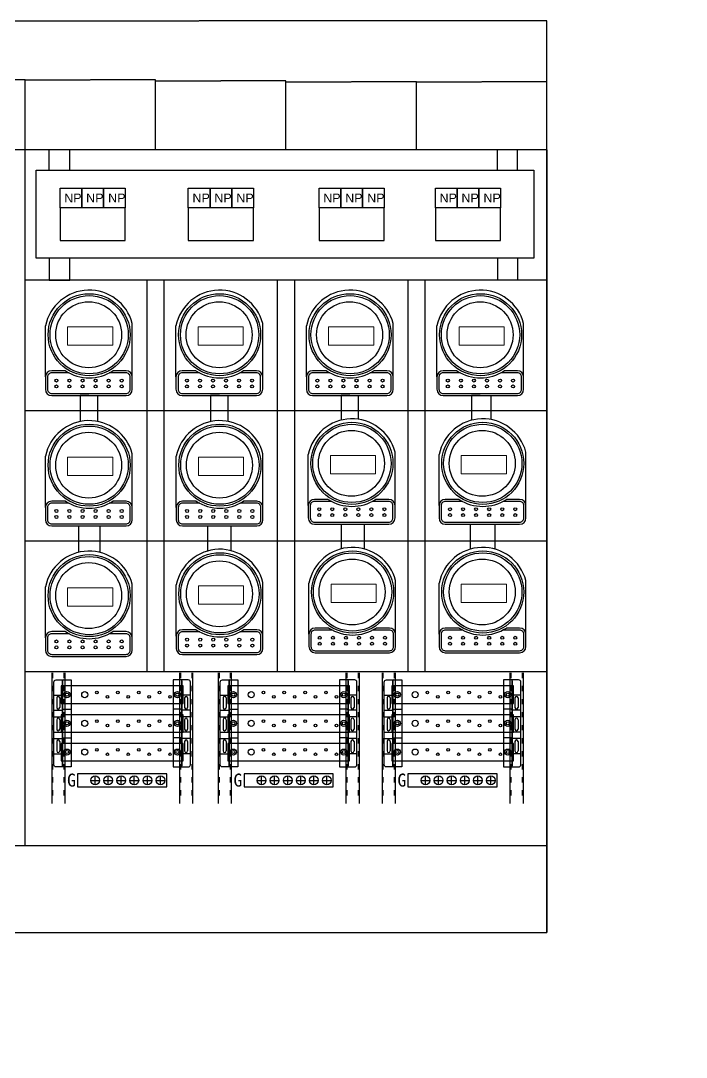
# Model space of a CAD drawing. Header units: millimetres. Extents: x 76 to 12892, y 3949 to 6333.
# Drawn here: x 11361 to 12892, y 3949 to 6333 of the extents above; entities that cross this region are included whole.
import ezdxf

# ---------------------------------------------------------------- set-up
doc = ezdxf.new("R2010")
doc.units = ezdxf.units.MM
doc.linetypes.add('ACAD_ISO03W100', pattern=[30, 12, -18])
doc.linetypes.add('C', pattern=[6, 2, 2, 2])
doc.layers.add('DIMEN', color=102, linetype='Continuous', plot=False)
doc.layers.add('支鈑金', color=160, linetype='C', plot=False)
doc.layers.add('E1', color=7, linetype='Continuous', lineweight=13)
doc.layers.add('虛線', color=5, linetype='ACAD_ISO03W100')
doc.styles.get("Standard").update_dxf_attribs({"font": 'arial.ttf'})
doc.styles.add('型式1', font='kaiu.ttf')
doc.dimstyles.get("Standard").update_dxf_attribs({"dimtxt": 0.18, "dimasz": 0.18, "dimexe": 0.18, "dimexo": 0.0625, "dimgap": 0.09, "dimtad": 0, "dimtih": 1, "dimtoh": 1, "dimdec": 4, "dimzin": 0, "dimdsep": 46, "dimtxsty": 'Standard', "dimcen": 0.09, "dimadec": 0, "dimazin": 0, "dimtfac": 1, "dimtdec": 4, "dimtofl": 0, "dimtmove": 0, "dimatfit": 3, "dimfxl": 1, "dimtolj": 1, "dimtzin": 0, "dimarcsym": 0})

# ---------------------------------------------------------------- blocks, each defined once
blk = doc.blocks.new('*D33')
at = {"layer": 'Defpoints', "color": 0, "transparency": 16777216}
for p in [(11371.3, 6197.1), (10971.3, 6036.4), (11371.3, 6036.4)]:
    blk.add_point(p, dxfattribs=at)
at = {"layer": 'DIMEN', "color": 0, "lineweight": -2, "transparency": 16777216}
for p, q in [((10971.3, 6036.4), (10971.3, 6197.3)), ((10971.5, 6197.1), (11171, 6197.1)), ((11371.2, 6197.1), (11171.6, 6197.1)), ((11371.3, 6036.4), (11371.3, 6197.3))]:
    blk.add_line(p, q, dxfattribs=at)
at = {"layer": 'DIMEN', "color": 0, "transparency": 16777216}
for points in [[(10971.5, 6197.1), (10971.5, 6197.1), (10971.3, 6197.1)], [(11371.2, 6197.1), (11371.2, 6197.1), (11371.3, 6197.1)]]:
    blk.add_solid(points, dxfattribs=at)
at = {"layer": 'DIMEN', "color": 0, "transparency": 16777216, "insert": (11171.3, 6197.1), "char_height": 0.18, "attachment_point": 5}
blk.add_mtext('\\A1;400', dxfattribs=at)
blk = doc.blocks.new('*D34')
at = {"layer": 'Defpoints', "color": 0, "transparency": 16777216}
for p in [(11671.3, 6197.1), (11371.3, 6036.4), (11671.3, 6036.4)]:
    blk.add_point(p, dxfattribs=at)
at = {"layer": 'DIMEN', "color": 0, "lineweight": -2, "transparency": 16777216}
for p, q in [((11371.3, 6036.4), (11371.3, 6197.3)), ((11371.5, 6197.1), (11521.1, 6197.1)), ((11671.2, 6197.1), (11521.6, 6197.1)), ((11671.3, 6036.4), (11671.3, 6197.3))]:
    blk.add_line(p, q, dxfattribs=at)
at = {"layer": 'DIMEN', "color": 0, "transparency": 16777216}
for points in [[(11371.5, 6197.1), (11371.5, 6197.1), (11371.3, 6197.1)], [(11671.2, 6197.1), (11671.2, 6197.1), (11671.3, 6197.1)]]:
    blk.add_solid(points, dxfattribs=at)
at = {"layer": 'DIMEN', "color": 0, "transparency": 16777216, "insert": (11521.3, 6197.1), "char_height": 0.18, "attachment_point": 5}
blk.add_mtext('\\A1;300', dxfattribs=at)
blk = doc.blocks.new('*D35')
at = {"layer": 'Defpoints', "color": 0, "transparency": 16777216}
for p in [(11971.3, 6194.9), (11671.3, 6036.4), (11971.3, 6036.4)]:
    blk.add_point(p, dxfattribs=at)
at = {"layer": 'DIMEN', "color": 0, "lineweight": -2, "transparency": 16777216}
for p, q in [((11671.3, 6036.4), (11671.3, 6195.1)), ((11671.5, 6194.9), (11821.1, 6194.9)), ((11971.2, 6194.9), (11821.6, 6194.9)), ((11971.3, 6036.4), (11971.3, 6195.1))]:
    blk.add_line(p, q, dxfattribs=at)
at = {"layer": 'DIMEN', "color": 0, "transparency": 16777216}
for points in [[(11671.5, 6194.9), (11671.5, 6194.9), (11671.3, 6194.9)], [(11971.2, 6194.9), (11971.2, 6194.9), (11971.3, 6194.9)]]:
    blk.add_solid(points, dxfattribs=at)
at = {"layer": 'DIMEN', "color": 0, "transparency": 16777216, "insert": (11821.3, 6194.9), "char_height": 0.18, "attachment_point": 5}
blk.add_mtext('\\A1;300', dxfattribs=at)
blk = doc.blocks.new('*D36')
at = {"layer": 'Defpoints', "color": 0, "transparency": 16777216}
for p in [(12271.3, 6192.7), (11971.3, 6036.4), (12271.3, 6036.4)]:
    blk.add_point(p, dxfattribs=at)
at = {"layer": 'DIMEN', "color": 0, "lineweight": -2, "transparency": 16777216}
for p, q in [((11971.3, 6036.4), (11971.3, 6192.8)), ((11971.5, 6192.7), (12121.1, 6192.7)), ((12271.2, 6192.7), (12121.6, 6192.7)), ((12271.3, 6036.4), (12271.3, 6192.8))]:
    blk.add_line(p, q, dxfattribs=at)
at = {"layer": 'DIMEN', "color": 0, "transparency": 16777216}
for points in [[(11971.5, 6192.7), (11971.5, 6192.6), (11971.3, 6192.7)], [(12271.2, 6192.7), (12271.2, 6192.6), (12271.3, 6192.7)]]:
    blk.add_solid(points, dxfattribs=at)
at = {"layer": 'DIMEN', "color": 0, "transparency": 16777216, "insert": (12121.3, 6192.7), "char_height": 0.18, "attachment_point": 5}
blk.add_mtext('\\A1;300', dxfattribs=at)
blk = doc.blocks.new('*D41')
at = {"layer": 'Defpoints', "color": 0, "transparency": 16777216}
for p in [(12571.3, 6192.7), (12271.3, 6036.4), (12571.3, 6036.4)]:
    blk.add_point(p, dxfattribs=at)
at = {"layer": 'DIMEN', "color": 0, "lineweight": -2, "transparency": 16777216}
for p, q in [((12271.3, 6036.4), (12271.3, 6192.8)), ((12271.5, 6192.7), (12421.1, 6192.7)), ((12571.2, 6192.7), (12421.6, 6192.7)), ((12571.3, 6036.4), (12571.3, 6192.8))]:
    blk.add_line(p, q, dxfattribs=at)
at = {"layer": 'DIMEN', "color": 0, "transparency": 16777216}
for points in [[(12271.5, 6192.7), (12271.5, 6192.6), (12271.3, 6192.7)], [(12571.2, 6192.7), (12571.2, 6192.6), (12571.3, 6192.7)]]:
    blk.add_solid(points, dxfattribs=at)
at = {"layer": 'DIMEN', "color": 0, "transparency": 16777216, "insert": (12421.3, 6192.7), "char_height": 0.18, "attachment_point": 5}
blk.add_mtext('\\A1;300', dxfattribs=at)
blk = doc.blocks.new('*D37')
at = {"layer": 'Defpoints', "color": 0, "transparency": 16777216}
for p in [(12571.3, 6333), (10971.3, 6036.4), (12571.3, 6036.4)]:
    blk.add_point(p, dxfattribs=at)
at = {"layer": 'DIMEN', "color": 0, "lineweight": -2, "transparency": 16777216}
for p, q in [((10971.3, 6036.4), (10971.3, 6333.2)), ((10971.5, 6333), (11771, 6333)), ((12571.2, 6333), (11771.7, 6333)), ((12571.3, 6036.4), (12571.3, 6333.2))]:
    blk.add_line(p, q, dxfattribs=at)
at = {"layer": 'DIMEN', "color": 0, "transparency": 16777216}
for points in [[(10971.5, 6333), (10971.5, 6333), (10971.3, 6333)], [(12571.2, 6333), (12571.2, 6333), (12571.3, 6333)]]:
    blk.add_solid(points, dxfattribs=at)
at = {"layer": 'DIMEN', "color": 0, "transparency": 16777216, "insert": (11771.3, 6333), "char_height": 0.18, "attachment_point": 5}
blk.add_mtext('\\A1;1600', dxfattribs=at)
blk = doc.blocks.new('A$C2B1C5041')
for p, q in [((0, 165), (20, 165)), ((6.5, 158.5), (6.5, 136.5)), ((13.5, 158.5), (13.5, 136.5)), ((314, 165), (294, 165)), ((300.5, 158.5), (300.5, 136.5)), ((307.5, 158.5), (307.5, 136.5)), ((0, 130), (20, 130)), ((22, 133), (40, 133)), ((292, 133), (274, 133)), ((314, 130), (294, 130)), ((0, 115), (20, 115)), ((6.5, 108.5), (6.5, 86.5)), ((13.5, 108.5), (13.5, 86.5)), ((314, 115), (294, 115)), ((300.5, 108.5), (300.5, 86.5)), ((307.5, 108.5), (307.5, 86.5)), ((0, 80), (20, 80)), ((314, 80), (294, 80)), ((0, 65), (20, 65)), ((6.5, 58.5), (6.5, 36.5)), ((13.5, 58.5), (13.5, 36.5)), ((22, 67), (40, 67)), ((292, 67), (274, 67)), ((314, 65), (294, 65)), ((300.5, 58.5), (300.5, 36.5)), ((307.5, 58.5), (307.5, 36.5)), ((0, 30), (20, 30)), ((314, 30), (294, 30))]:
    blk.add_line(p, q)
for points in [[(20, 0), (5, 0, -0.414214), (0, 5), (0, 195, -0.414214), (5, 200), (20, 200)], [(294, 0), (309, 0, 0.414214), (314, 5), (314, 195, 0.414214), (309, 200), (294, 200)]]:
    blk.add_lwpolyline(points, format="xyb")
for points in [[(20, 200), (40, 200), (40, 0), (20, 0)], [(20, 2), (20, 198)], [(20, 198), (20, 2)], [(294, 200), (274, 200), (274, 0), (294, 0)], [(294, 2), (294, 198)], [(294, 198), (294, 2)]]:
    blk.add_lwpolyline(points)
for centre in [(30, 166), (284, 166), (30, 100), (284, 100), (30, 34), (284, 34)]:
    blk.add_circle(centre, 3.5)
for centre, radius, start, end in [((22, 198), 2, 90, 180), ((292, 198), 2, 0, 90), ((10, 158.5), 3.5, 0, 180), ((304, 158.5), 3.5, 0, 180), ((10, 136.5), 3.5, 180, 0), ((22, 135), 2, 180, 270), ((292, 135), 2, 270, 0), ((304, 136.5), 3.5, 180, 0), ((10, 108.5), 3.5, 0, 180), ((304, 108.5), 3.5, 0, 180), ((10, 86.5), 3.5, 180, 0), ((304, 86.5), 3.5, 180, 0), ((10, 58.5), 3.5, 0, 180), ((22, 69), 2, 180, 270), ((292, 69), 2, 270, 0), ((304, 58.5), 3.5, 0, 180), ((10, 36.5), 3.5, 180, 0), ((304, 36.5), 3.5, 180, 0), ((22, 2), 2, 180, 270), ((292, 2), 2, 270, 0)]:
    blk.add_arc(centre, radius, start, end)
blk = doc.blocks.new('A$C353F56A6')
for p, q in [((0, 40), (0, 0)), ((280, 40), (0, 40)), ((280, 0), (280, 40)), ((0, 0), (280, 0))]:
    blk.add_line(p, q)
for centre, radius in [((13, 20), 7), ((54, 20), 7), ((82, 25.1), 3), ((130, 25.1), 3), ((178, 25.1), 3), ((226, 25.1), 3), ((267, 20), 7), ((106, 14.9), 3), ((154, 14.9), 3), ((202, 14.9), 3), ((250, 14.9), 3)]:
    blk.add_circle(centre, radius)

msp = doc.modelspace()

# ---------------------------------------------------------------- linework, layer by layer
for p, q in [((12571.34108, 6036.37321), (10971.34108, 6036.37321)), ((11371.34108, 4436.37321), (11371.34108, 6036.37321)), ((11427.05724, 5989.61665), (11427.05724, 6036.37321)), ((11474.54849, 5989.61665), (11474.54849, 6036.37321)), ((11671.34108, 6036.37321), (11651.34108, 6036.37321)), ((11691.34108, 6036.37321), (11651.34108, 6036.37321)), ((11991.34108, 6036.37321), (11951.34108, 6036.37321)), ((12291.34108, 6036.37321), (12251.34108, 6036.37321)), ((12457.85865, 5989.61665), (12457.85865, 6036.37321)), ((12503.34812, 5989.61665), (12503.34812, 6036.37321)), ((12571.34108, 6036.37321), (12571.34108, 4236.37321)), ((12571.34108, 4236.37321), (12571.34108, 6036.37321)), ((11451.70543, 5903.13228), (11451.70543, 5828.13228)), ((11601.70543, 5828.13228), (11601.70543, 5903.13228)), ((11746.58878, 5903.13228), (11746.58878, 5828.13228)), ((11896.58878, 5828.13228), (11896.58878, 5903.13228)), ((12047.37626, 5903.13228), (12047.37626, 5828.13228)), ((12197.37626, 5828.13228), (12197.37626, 5903.13228)), ((12314.74292, 5903.13228), (12314.74292, 5828.13228)), ((12464.74292, 5828.13228), (12464.74292, 5903.13228)), ((11451.70543, 5828.13228), (11601.70543, 5828.13228)), ((11746.58878, 5828.13228), (11896.58878, 5828.13228)), ((12047.37626, 5828.13228), (12197.37626, 5828.13228)), ((12314.74292, 5828.13228), (12464.74292, 5828.13228)), ((11427.05724, 5787.3524), (11427.05724, 5736.37321)), ((11474.54849, 5736.37321), (11474.54849, 5787.3524)), ((12457.85865, 5787.3524), (12457.85865, 5736.37321)), ((12503.34812, 5787.3524), (12503.34812, 5736.37321)), ((12571.34108, 5736.37321), (11371.34108, 5736.37321)), ((11427.05724, 5736.37321), (11474.54849, 5736.37321)), ((11651.34108, 5736.37321), (11651.34108, 4836.37321)), ((11691.34108, 4836.37321), (11691.34108, 5736.37321)), ((11951.34108, 5736.37321), (11951.34108, 4836.37321)), ((11991.34108, 4836.37321), (11991.34108, 5736.37321)), ((12251.34108, 5736.37321), (12251.34108, 4836.37321)), ((12291.34108, 4836.37321), (12291.34108, 5736.37321)), ((11418.28161, 5513.97895), (11418.28161, 5631.432)), ((11617.78161, 5513.97895), (11617.78161, 5637.14986)), ((11718.28161, 5513.97895), (11718.28161, 5631.432)), ((11917.78161, 5513.97895), (11917.78161, 5637.14986)), ((12018.28161, 5513.97895), (12018.28161, 5631.432)), ((12217.78161, 5513.97895), (12217.78161, 5637.14986)), ((12318.28161, 5513.97895), (12318.28161, 5631.432)), ((12517.78161, 5513.97895), (12517.78161, 5637.14986)), ((11418.28161, 5513.97895), (11418.28161, 5485.47895)), ((11464.36052, 5528.22895), (11432.53161, 5528.22895)), ((11603.53161, 5528.22895), (11573.03473, 5528.22895)), ((11617.78161, 5485.47895), (11617.78161, 5513.97895)), ((11718.28161, 5513.97895), (11718.28161, 5485.47895)), ((11764.36052, 5528.22895), (11732.53161, 5528.22895)), ((11903.53161, 5528.22895), (11873.03473, 5528.22895)), ((11917.78161, 5485.47895), (11917.78161, 5513.97895)), ((12018.28161, 5513.97895), (12018.28161, 5485.47895)), ((12064.36052, 5528.22895), (12032.53161, 5528.22895)), ((12203.53161, 5528.22895), (12173.03473, 5528.22895)), ((12217.78161, 5485.47895), (12217.78161, 5513.97895)), ((12318.28161, 5513.97895), (12318.28161, 5485.47895)), ((12364.36052, 5528.22895), (12332.53161, 5528.22895)), ((12503.53161, 5528.22895), (12473.03473, 5528.22895)), ((12517.78161, 5485.47895), (12517.78161, 5513.97895)), ((11432.53161, 5471.22895), (11603.53161, 5471.22895)), ((11518.03161, 5471.22895), (11498.03161, 5471.22895)), ((11498.03161, 5471.22895), (11498.03161, 5411.41035)), ((11518.03161, 5471.22895), (11538.03161, 5471.22895)), ((11538.03161, 5471.22895), (11538.03161, 5411.67546)), ((11732.53161, 5471.22895), (11903.53161, 5471.22895)), ((11818.03161, 5471.22895), (11798.03161, 5471.22895)), ((11798.03161, 5471.22895), (11798.03161, 5411.2962)), ((11838.03161, 5411.2962), (11838.03161, 5471.22895)), ((12032.53161, 5471.22895), (12203.53161, 5471.22895)), ((12118.03161, 5471.22895), (12098.03161, 5471.22895)), ((12098.03161, 5471.22895), (12098.03161, 5414.62279)), ((12138.03161, 5416.56834), (12138.03161, 5471.22895)), ((12332.53161, 5471.22895), (12503.53161, 5471.22895)), ((12418.03161, 5471.22895), (12398.03161, 5471.22895)), ((12398.03161, 5471.22895), (12398.03161, 5414.40426)), ((12442.59673, 5471.22895), (12442.59673, 5415.94545)), ((12571.34108, 5436.37321), (11371.34108, 5436.37321)), ((12221.99739, 5218.15268), (12221.99739, 5341.32359)), ((12522.85466, 5218.15268), (12522.85466, 5341.32359)), ((11418.28161, 5213.97895), (11418.28161, 5331.432)), ((11617.78161, 5213.97895), (11617.78161, 5337.14986)), ((11718.82836, 5213.97895), (11718.82836, 5331.432)), ((11918.32836, 5213.97895), (11918.32836, 5337.14986)), ((12022.49739, 5218.15268), (12022.49739, 5335.60573)), ((12323.35466, 5218.15268), (12323.35466, 5335.60573)), ((11464.36052, 5228.22895), (11432.53161, 5228.22895)), ((11603.53161, 5228.22895), (11573.03473, 5228.22895)), ((11764.90728, 5228.22895), (11733.07836, 5228.22895)), ((11904.07836, 5228.22895), (11873.58149, 5228.22895)), ((12068.57631, 5232.40268), (12036.74739, 5232.40268)), ((12207.74739, 5232.40268), (12177.25052, 5232.40268)), ((12369.43358, 5232.40268), (12337.60466, 5232.40268)), ((12508.60466, 5232.40268), (12478.10778, 5232.40268)), ((11418.28161, 5213.97895), (11418.28161, 5185.47895)), ((11617.78161, 5185.47895), (11617.78161, 5213.97895)), ((11718.82836, 5213.97895), (11718.82836, 5185.47895)), ((11918.32836, 5185.47895), (11918.32836, 5213.97895)), ((12022.49739, 5218.15268), (12022.49739, 5189.65268)), ((12221.99739, 5189.65268), (12221.99739, 5218.15268)), ((12323.35466, 5218.15268), (12323.35466, 5189.65268)), ((12522.85466, 5189.65268), (12522.85466, 5218.15268)), ((12036.74739, 5175.40268), (12207.74739, 5175.40268)), ((12098.25307, 5175.40268), (12098.25307, 5118.49251)), ((12151.19324, 5175.40268), (12151.19324, 5118.2765)), ((12337.60466, 5175.40268), (12508.60466, 5175.40268)), ((12395.12033, 5175.40268), (12395.12033, 5117.77647)), ((12451.2713, 5175.40268), (12451.2713, 5118.10404)), ((11432.53161, 5171.22895), (11603.53161, 5171.22895)), ((11494.01587, 5171.22895), (11494.01587, 5110.49893)), ((11543.54056, 5171.22895), (11543.54056, 5110.45879)), ((11733.07836, 5171.22895), (11904.07836, 5171.22895)), ((11790.59482, 5171.22895), (11790.59482, 5113.60297)), ((11844.10425, 5171.22895), (11844.10425, 5114.62828)), ((12571.34108, 5136.37321), (11371.34108, 5136.37321)), ((11418.28161, 4913.97895), (11418.28161, 5031.432)), ((11617.78161, 4913.97895), (11617.78161, 5037.14986)), ((11718.82836, 4918.15268), (11718.82836, 5035.60573)), ((11918.32836, 4918.15268), (11918.32836, 5041.32359)), ((12023.90324, 4922.32641), (12023.90324, 5039.77945)), ((12223.40324, 4922.32641), (12223.40324, 5045.49732)), ((12323.35466, 4922.32641), (12323.35466, 5039.77945)), ((12522.85466, 4922.32641), (12522.85466, 5045.49732)), ((12069.98216, 4936.57641), (12038.15324, 4936.57641)), ((12209.15324, 4936.57641), (12178.65636, 4936.57641)), ((12369.43358, 4936.57641), (12337.60466, 4936.57641)), ((12508.60466, 4936.57641), (12478.10778, 4936.57641)), ((11418.28161, 4913.97895), (11418.28161, 4885.47895)), ((11464.36052, 4928.22895), (11432.53161, 4928.22895)), ((11603.53161, 4928.22895), (11573.03473, 4928.22895)), ((11617.78161, 4885.47895), (11617.78161, 4913.97895)), ((11718.82836, 4918.15268), (11718.82836, 4889.65268)), ((11764.90728, 4932.40268), (11733.07836, 4932.40268)), ((11904.07836, 4932.40268), (11873.58149, 4932.40268)), ((11918.32836, 4889.65268), (11918.32836, 4918.15268)), ((12023.90324, 4922.32641), (12023.90324, 4893.82641)), ((12223.40324, 4893.82641), (12223.40324, 4922.32641)), ((12323.35466, 4922.32641), (12323.35466, 4893.82641)), ((12522.85466, 4893.82641), (12522.85466, 4922.32641)), ((11432.53161, 4871.22895), (11603.53161, 4871.22895)), ((11733.07836, 4875.40268), (11904.07836, 4875.40268)), ((12038.15324, 4879.57641), (12209.15324, 4879.57641)), ((12337.60466, 4879.57641), (12508.60466, 4879.57641)), ((11371.34108, 4836.37321), (12571.34108, 4836.37321)), ((11651.34108, 4836.37321), (11691.34108, 4836.37321)), ((11951.34108, 4836.37321), (11991.34108, 4836.37321)), ((12251.34108, 4836.37321), (12291.34108, 4836.37321)), ((11522.53873, 4586.25045), (11542.53873, 4586.25045)), ((11532.53873, 4576.25045), (11532.53873, 4596.25045)), ((11552.53873, 4586.25045), (11572.53873, 4586.25045)), ((11562.53873, 4576.25045), (11562.53873, 4596.25045)), ((11582.53873, 4586.25045), (11602.53873, 4586.25045)), ((11592.53873, 4576.25045), (11592.53873, 4596.25045)), ((11612.53873, 4586.25045), (11632.53873, 4586.25045)), ((11622.53873, 4576.25045), (11622.53873, 4596.25045)), ((11642.53873, 4586.25045), (11662.53873, 4586.25045)), ((11652.53873, 4576.25045), (11652.53873, 4596.25045)), ((11672.53873, 4586.25045), (11692.53873, 4586.25045)), ((11682.53873, 4576.25045), (11682.53873, 4596.25045)), ((11905.21402, 4586.25045), (11925.21402, 4586.25045)), ((11915.21402, 4576.25045), (11915.21402, 4596.25045)), ((11935.21402, 4586.25045), (11955.21402, 4586.25045)), ((11945.21402, 4576.25045), (11945.21402, 4596.25045)), ((11965.21402, 4586.25045), (11985.21402, 4586.25045)), ((11975.21402, 4576.25045), (11975.21402, 4596.25045)), ((11995.21402, 4586.25045), (12015.21402, 4586.25045)), ((12005.21402, 4576.25045), (12005.21402, 4596.25045)), ((12025.21402, 4586.25045), (12045.21402, 4586.25045)), ((12035.21402, 4576.25045), (12035.21402, 4596.25045)), ((12055.21402, 4586.25045), (12075.21402, 4586.25045)), ((12065.21402, 4576.25045), (12065.21402, 4596.25045)), ((12282.26167, 4586.25045), (12302.26167, 4586.25045)), ((12292.26167, 4576.25045), (12292.26167, 4596.25045)), ((12312.26167, 4586.25045), (12332.26167, 4586.25045)), ((12322.26167, 4576.25045), (12322.26167, 4596.25045)), ((12342.26167, 4586.25045), (12362.26167, 4586.25045)), ((12352.26167, 4576.25045), (12352.26167, 4596.25045)), ((12372.26167, 4586.25045), (12392.26167, 4586.25045)), ((12382.26167, 4576.25045), (12382.26167, 4596.25045)), ((12402.26167, 4586.25045), (12422.26167, 4586.25045)), ((12412.26167, 4576.25045), (12412.26167, 4596.25045)), ((12432.26167, 4586.25045), (12452.26167, 4586.25045)), ((12442.26167, 4576.25045), (12442.26167, 4596.25045)), ((10971.34108, 4436.37321), (12571.34108, 4436.37321)), ((10971.34108, 4236.37321), (12571.34108, 4236.37321))]:
    msp.add_line(p, q)
for points in [[(11396.52596, 5989.61665), (12541.5315, 5989.61665), (12541.5315, 5787.3524), (11396.52596, 5787.3524)], [(11451.70543, 5948.15067), (11501.70543, 5948.15067), (11501.70543, 5903.13228), (11451.70543, 5903.13228)], [(11501.70543, 5948.15067), (11551.70543, 5948.15067), (11551.70543, 5903.13228), (11501.70543, 5903.13228)], [(11551.70543, 5948.15067), (11601.70543, 5948.15067), (11601.70543, 5903.13228), (11551.70543, 5903.13228)], [(11746.58878, 5948.15067), (11796.58878, 5948.15067), (11796.58878, 5903.13228), (11746.58878, 5903.13228)], [(11796.58878, 5948.15067), (11846.58878, 5948.15067), (11846.58878, 5903.13228), (11796.58878, 5903.13228)], [(11846.58878, 5948.15067), (11896.58878, 5948.15067), (11896.58878, 5903.13228), (11846.58878, 5903.13228)], [(12047.37626, 5948.15067), (12097.37626, 5948.15067), (12097.37626, 5903.13228), (12047.37626, 5903.13228)], [(12097.37626, 5948.15067), (12147.37626, 5948.15067), (12147.37626, 5903.13228), (12097.37626, 5903.13228)], [(12147.37626, 5948.15067), (12197.37626, 5948.15067), (12197.37626, 5903.13228), (12147.37626, 5903.13228)], [(12314.74292, 5948.15067), (12364.74292, 5948.15067), (12364.74292, 5903.13228), (12314.74292, 5903.13228)], [(12364.74292, 5948.15067), (12414.74292, 5948.15067), (12414.74292, 5903.13228), (12364.74292, 5903.13228)], [(12414.74292, 5948.15067), (12464.74292, 5948.15067), (12464.74292, 5903.13228), (12414.74292, 5903.13228)], [(11697.10474, 4571.25045), (11697.10474, 4601.25987), (11492.10474, 4601.25987), (11492.10474, 4571.25045)], [(12079.78003, 4571.25045), (12079.78003, 4601.25987), (11874.78003, 4601.25987), (11874.78003, 4571.25045)], [(12456.82769, 4571.25045), (12456.82769, 4601.25987), (12251.82769, 4601.25987), (12251.82769, 4571.25045)]]:
    msp.add_lwpolyline(points, close=True)
for points in [[(11472.40368, 5523.47895), (11432.53161, 5523.47895, 0.4142135624), (11423.03161, 5513.97895), (11423.03161, 5485.47895, 0.4142135624), (11432.53161, 5475.97895), (11603.53161, 5475.97895, 0.4142135624), (11613.03161, 5485.47895), (11613.03161, 5513.97895, 0.4142135624), (11603.53161, 5523.47895), (11564.99158, 5523.47895)], [(11772.40368, 5523.47895), (11732.53161, 5523.47895, 0.4142135624), (11723.03161, 5513.97895), (11723.03161, 5485.47895, 0.4142135624), (11732.53161, 5475.97895), (11903.53161, 5475.97895, 0.4142135624), (11913.03161, 5485.47895), (11913.03161, 5513.97895, 0.4142135624), (11903.53161, 5523.47895), (11864.99158, 5523.47895)], [(12072.40368, 5523.47895), (12032.53161, 5523.47895, 0.4142135624), (12023.03161, 5513.97895), (12023.03161, 5485.47895, 0.4142135624), (12032.53161, 5475.97895), (12203.53161, 5475.97895, 0.4142135624), (12213.03161, 5485.47895), (12213.03161, 5513.97895, 0.4142135624), (12203.53161, 5523.47895), (12164.99158, 5523.47895)], [(12372.40368, 5523.47895), (12332.53161, 5523.47895, 0.4142135624), (12323.03161, 5513.97895), (12323.03161, 5485.47895, 0.4142135624), (12332.53161, 5475.97895), (12503.53161, 5475.97895, 0.4142135624), (12513.03161, 5485.47895), (12513.03161, 5513.97895, 0.4142135624), (12503.53161, 5523.47895), (12464.99158, 5523.47895)], [(11472.40368, 5223.47895), (11432.53161, 5223.47895, 0.4142135624), (11423.03161, 5213.97895), (11423.03161, 5185.47895, 0.4142135624), (11432.53161, 5175.97895), (11603.53161, 5175.97895, 0.4142135624), (11613.03161, 5185.47895), (11613.03161, 5213.97895, 0.4142135624), (11603.53161, 5223.47895), (11564.99158, 5223.47895)], [(11772.95043, 5223.47895), (11733.07836, 5223.47895, 0.4142135624), (11723.57836, 5213.97895), (11723.57836, 5185.47895, 0.4142135624), (11733.07836, 5175.97895), (11904.07836, 5175.97895, 0.4142135624), (11913.57836, 5185.47895), (11913.57836, 5213.97895, 0.4142135624), (11904.07836, 5223.47895), (11865.53833, 5223.47895)], [(12076.61946, 5227.65268), (12036.74739, 5227.65268, 0.4142135624), (12027.24739, 5218.15268), (12027.24739, 5189.65268, 0.4142135624), (12036.74739, 5180.15268), (12207.74739, 5180.15268, 0.4142135624), (12217.24739, 5189.65268), (12217.24739, 5218.15268, 0.4142135624), (12207.74739, 5227.65268), (12169.20736, 5227.65268)], [(12377.47673, 5227.65268), (12337.60466, 5227.65268, 0.4142135624), (12328.10466, 5218.15268), (12328.10466, 5189.65268, 0.4142135624), (12337.60466, 5180.15268), (12508.60466, 5180.15268, 0.4142135624), (12518.10466, 5189.65268), (12518.10466, 5218.15268, 0.4142135624), (12508.60466, 5227.65268), (12470.06463, 5227.65268)], [(11472.40368, 4923.47895), (11432.53161, 4923.47895, 0.4142135624), (11423.03161, 4913.97895), (11423.03161, 4885.47895, 0.4142135624), (11432.53161, 4875.97895), (11603.53161, 4875.97895, 0.4142135624), (11613.03161, 4885.47895), (11613.03161, 4913.97895, 0.4142135624), (11603.53161, 4923.47895), (11564.99158, 4923.47895)], [(11772.95043, 4927.65268), (11733.07836, 4927.65268, 0.4142135624), (11723.57836, 4918.15268), (11723.57836, 4889.65268, 0.4142135624), (11733.07836, 4880.15268), (11904.07836, 4880.15268, 0.4142135624), (11913.57836, 4889.65268), (11913.57836, 4918.15268, 0.4142135624), (11904.07836, 4927.65268), (11865.53833, 4927.65268)], [(12078.02531, 4931.82641), (12038.15324, 4931.82641, 0.4142135624), (12028.65324, 4922.32641), (12028.65324, 4893.82641, 0.4142135624), (12038.15324, 4884.32641), (12209.15324, 4884.32641, 0.4142135624), (12218.65324, 4893.82641), (12218.65324, 4922.32641, 0.4142135624), (12209.15324, 4931.82641), (12170.61321, 4931.82641)], [(12377.47673, 4931.82641), (12337.60466, 4931.82641, 0.4142135624), (12328.10466, 4922.32641), (12328.10466, 4893.82641, 0.4142135624), (12337.60466, 4884.32641), (12508.60466, 4884.32641, 0.4142135624), (12518.10466, 4893.82641), (12518.10466, 4922.32641, 0.4142135624), (12508.60466, 4931.82641), (12470.06463, 4931.82641)]]:
    msp.add_lwpolyline(points, format="xyb")
for centre, radius in [((11518.69763, 5611.05301), 94.36123), ((11518.69763, 5611.05301), 90), ((11818.69763, 5611.05301), 94.36123), ((11818.69763, 5611.05301), 90), ((12118.69763, 5611.05301), 94.36123), ((12118.69763, 5611.05301), 90), ((12418.69763, 5611.05301), 94.36123), ((12418.69763, 5611.05301), 90), ((11517.55879, 5611.05301), 75.83105), ((11817.55879, 5611.05301), 75.83105), ((12117.55879, 5611.05301), 75.83105), ((12417.55879, 5611.05301), 75.83105), ((11443.43827, 5505.66759), 3.46621), ((11473.43827, 5505.66759), 3.46621), ((11503.43827, 5505.66759), 3.46621), ((11533.43827, 5505.66759), 3.46621), ((11563.43827, 5505.66759), 3.46621), ((11593.43827, 5505.66759), 3.46621), ((11743.43827, 5505.66759), 3.46621), ((11773.43827, 5505.66759), 3.46621), ((11803.43827, 5505.66759), 3.46621), ((11833.43827, 5505.66759), 3.46621), ((11863.43827, 5505.66759), 3.46621), ((11893.43827, 5505.66759), 3.46621), ((12043.43827, 5505.66759), 3.46621), ((12073.43827, 5505.66759), 3.46621), ((12103.43827, 5505.66759), 3.46621), ((12133.43827, 5505.66759), 3.46621), ((12163.43827, 5505.66759), 3.46621), ((12193.43827, 5505.66759), 3.46621), ((12343.43827, 5505.66759), 3.46621), ((12373.43827, 5505.66759), 3.46621), ((12403.43827, 5505.66759), 3.46621), ((12433.43827, 5505.66759), 3.46621), ((12463.43827, 5505.66759), 3.46621), ((12493.43827, 5505.66759), 3.46621), ((11443.43827, 5492.00829), 3.46621), ((11473.43827, 5492.00829), 3.46621), ((11503.43827, 5492.00829), 3.46621), ((11533.43827, 5492.00829), 3.46621), ((11563.43827, 5492.00829), 3.46621), ((11593.43827, 5492.00829), 3.46621), ((11743.43827, 5492.00829), 3.46621), ((11773.43827, 5492.00829), 3.46621), ((11803.43827, 5492.00829), 3.46621), ((11833.43827, 5492.00829), 3.46621), ((11863.43827, 5492.00829), 3.46621), ((11893.43827, 5492.00829), 3.46621), ((12043.43827, 5492.00829), 3.46621), ((12073.43827, 5492.00829), 3.46621), ((12103.43827, 5492.00829), 3.46621), ((12133.43827, 5492.00829), 3.46621), ((12163.43827, 5492.00829), 3.46621), ((12193.43827, 5492.00829), 3.46621), ((12343.43827, 5492.00829), 3.46621), ((12373.43827, 5492.00829), 3.46621), ((12403.43827, 5492.00829), 3.46621), ((12433.43827, 5492.00829), 3.46621), ((12463.43827, 5492.00829), 3.46621), ((12493.43827, 5492.00829), 3.46621), ((11518.69763, 5311.05301), 94.36123), ((11518.69763, 5311.05301), 90), ((11819.24438, 5311.05301), 94.36123), ((11819.24438, 5311.05301), 90), ((12122.91341, 5315.22673), 94.36123), ((12122.91341, 5315.22673), 90), ((12121.77458, 5315.22673), 75.83105), ((12423.77068, 5315.22673), 94.36123), ((12423.77068, 5315.22673), 90), ((12422.63185, 5315.22673), 75.83105), ((11517.55879, 5311.05301), 75.83105), ((11818.10555, 5311.05301), 75.83105), ((11443.43827, 5205.66759), 3.46621), ((11473.43827, 5205.66759), 3.46621), ((11503.43827, 5205.66759), 3.46621), ((11533.43827, 5205.66759), 3.46621), ((11563.43827, 5205.66759), 3.46621), ((11593.43827, 5205.66759), 3.46621), ((11743.98502, 5205.66759), 3.46621), ((11773.98502, 5205.66759), 3.46621), ((11803.98502, 5205.66759), 3.46621), ((11833.98502, 5205.66759), 3.46621), ((11863.98502, 5205.66759), 3.46621), ((11893.98502, 5205.66759), 3.46621), ((12047.65405, 5209.84132), 3.46621), ((12047.65405, 5196.18202), 3.46621), ((12077.65405, 5209.84132), 3.46621), ((12077.65405, 5196.18202), 3.46621), ((12107.65405, 5209.84132), 3.46621), ((12107.65405, 5196.18202), 3.46621), ((12137.65405, 5209.84132), 3.46621), ((12137.65405, 5196.18202), 3.46621), ((12167.65405, 5209.84132), 3.46621), ((12167.65405, 5196.18202), 3.46621), ((12197.65405, 5209.84132), 3.46621), ((12197.65405, 5196.18202), 3.46621), ((12348.51132, 5209.84132), 3.46621), ((12348.51132, 5196.18202), 3.46621), ((12378.51132, 5209.84132), 3.46621), ((12378.51132, 5196.18202), 3.46621), ((12408.51132, 5209.84132), 3.46621), ((12408.51132, 5196.18202), 3.46621), ((12438.51132, 5209.84132), 3.46621), ((12438.51132, 5196.18202), 3.46621), ((12468.51132, 5209.84132), 3.46621), ((12468.51132, 5196.18202), 3.46621), ((12498.51132, 5209.84132), 3.46621), ((12498.51132, 5196.18202), 3.46621), ((11443.43827, 5192.00829), 3.46621), ((11473.43827, 5192.00829), 3.46621), ((11503.43827, 5192.00829), 3.46621), ((11533.43827, 5192.00829), 3.46621), ((11563.43827, 5192.00829), 3.46621), ((11593.43827, 5192.00829), 3.46621), ((11743.98502, 5192.00829), 3.46621), ((11773.98502, 5192.00829), 3.46621), ((11803.98502, 5192.00829), 3.46621), ((11833.98502, 5192.00829), 3.46621), ((11863.98502, 5192.00829), 3.46621), ((11893.98502, 5192.00829), 3.46621), ((11518.69763, 5011.05301), 94.36123), ((11819.24438, 5015.22673), 94.36123), ((11819.24438, 5015.22673), 90), ((12124.31926, 5019.40046), 94.36123), ((12124.31926, 5019.40046), 90), ((12423.77068, 5019.40046), 94.36123), ((12423.77068, 5019.40046), 90), ((11518.69763, 5011.05301), 90), ((11517.55879, 5011.05301), 75.83105), ((11818.10555, 5015.22673), 75.83105), ((12123.18043, 5019.40046), 75.83105), ((12422.63185, 5019.40046), 75.83105), ((11743.98502, 4909.84132), 3.46621), ((11773.98502, 4909.84132), 3.46621), ((11803.98502, 4909.84132), 3.46621), ((11833.98502, 4909.84132), 3.46621), ((11863.98502, 4909.84132), 3.46621), ((11893.98502, 4909.84132), 3.46621), ((12049.0599, 4914.01505), 3.46621), ((12079.0599, 4914.01505), 3.46621), ((12109.0599, 4914.01505), 3.46621), ((12139.0599, 4914.01505), 3.46621), ((12169.0599, 4914.01505), 3.46621), ((12199.0599, 4914.01505), 3.46621), ((12348.51132, 4914.01505), 3.46621), ((12378.51132, 4914.01505), 3.46621), ((12408.51132, 4914.01505), 3.46621), ((12438.51132, 4914.01505), 3.46621), ((12468.51132, 4914.01505), 3.46621), ((12498.51132, 4914.01505), 3.46621), ((11443.43827, 4905.66759), 3.46621), ((11443.43827, 4892.00829), 3.46621), ((11473.43827, 4905.66759), 3.46621), ((11473.43827, 4892.00829), 3.46621), ((11503.43827, 4905.66759), 3.46621), ((11503.43827, 4892.00829), 3.46621), ((11533.43827, 4905.66759), 3.46621), ((11533.43827, 4892.00829), 3.46621), ((11563.43827, 4905.66759), 3.46621), ((11563.43827, 4892.00829), 3.46621), ((11593.43827, 4905.66759), 3.46621), ((11593.43827, 4892.00829), 3.46621), ((11743.98502, 4896.18202), 3.46621), ((11773.98502, 4896.18202), 3.46621), ((11803.98502, 4896.18202), 3.46621), ((11833.98502, 4896.18202), 3.46621), ((11863.98502, 4896.18202), 3.46621), ((11893.98502, 4896.18202), 3.46621), ((12049.0599, 4900.35575), 3.46621), ((12079.0599, 4900.35575), 3.46621), ((12109.0599, 4900.35575), 3.46621), ((12139.0599, 4900.35575), 3.46621), ((12169.0599, 4900.35575), 3.46621), ((12199.0599, 4900.35575), 3.46621), ((12348.51132, 4900.35575), 3.46621), ((12378.51132, 4900.35575), 3.46621), ((12408.51132, 4900.35575), 3.46621), ((12438.51132, 4900.35575), 3.46621), ((12468.51132, 4900.35575), 3.46621), ((12498.51132, 4900.35575), 3.46621), ((11532.53873, 4586.25045), 10), ((11562.53873, 4586.25045), 10), ((11592.53873, 4586.25045), 10), ((11622.53873, 4586.25045), 10), ((11652.53873, 4586.25045), 10), ((11682.53873, 4586.25045), 10), ((11915.21402, 4586.25045), 10), ((11945.21402, 4586.25045), 10), ((11975.21402, 4586.25045), 10), ((12005.21402, 4586.25045), 10), ((12035.21402, 4586.25045), 10), ((12065.21402, 4586.25045), 10), ((12292.26167, 4586.25045), 10), ((12322.26167, 4586.25045), 10), ((12352.26167, 4586.25045), 10), ((12382.26167, 4586.25045), 10), ((12412.26167, 4586.25045), 10), ((12442.26167, 4586.25045), 10)]:
    msp.add_circle(centre, radius)
for centre, radius, start, end in [((11518.69763, 5611.05301), 102.46307, 14.75552643, 168.52787989), ((11818.69763, 5611.05301), 102.46307, 14.75552643, 168.52787989), ((12118.69763, 5611.05301), 102.46307, 14.75552643, 168.52787989), ((12418.69763, 5611.05301), 102.46307, 14.75552643, 168.52787989), ((11432.53161, 5513.97895), 14.25, 90, 180), ((11518.69763, 5611.05301), 99.05728, 236.73293645, 303.26706355), ((11603.53161, 5513.97895), 14.25, 0, 90), ((11732.53161, 5513.97895), 14.25, 90, 180), ((11818.69763, 5611.05301), 99.05728, 236.73293645, 303.26706355), ((11903.53161, 5513.97895), 14.25, 0, 90), ((12032.53161, 5513.97895), 14.25, 90, 180), ((12118.69763, 5611.05301), 99.05728, 236.73293645, 303.26706355), ((12203.53161, 5513.97895), 14.25, 0, 90), ((12332.53161, 5513.97895), 14.25, 90, 180), ((12418.69763, 5611.05301), 99.05728, 236.73293645, 303.26706355), ((12503.53161, 5513.97895), 14.25, 0, 90), ((11432.53161, 5485.47895), 14.25, 180, 270), ((11603.53161, 5485.47895), 14.25, 270, 0), ((11732.53161, 5485.47895), 14.25, 180, 270), ((11903.53161, 5485.47895), 14.25, 270, 0), ((12032.53161, 5485.47895), 14.25, 180, 270), ((12203.53161, 5485.47895), 14.25, 270, 0), ((12332.53161, 5485.47895), 14.25, 180, 270), ((12503.53161, 5485.47895), 14.25, 270, 0), ((11518.69763, 5311.05301), 102.46307, 14.75552643, 168.52787989), ((11819.24438, 5311.05301), 102.46307, 14.75552643, 168.52787989), ((12122.91341, 5315.22673), 102.46307, 14.75552643, 168.52787989), ((12423.77068, 5315.22673), 102.46307, 14.75552643, 168.52787989), ((11432.53161, 5213.97895), 14.25, 90, 180), ((11518.69763, 5311.05301), 99.05728, 236.73293645, 303.26706355), ((11603.53161, 5213.97895), 14.25, 0, 90), ((11733.07836, 5213.97895), 14.25, 90, 180), ((11819.24438, 5311.05301), 99.05728, 236.73293645, 303.26706355), ((11904.07836, 5213.97895), 14.25, 0, 90), ((12036.74739, 5218.15268), 14.25, 90, 180), ((12122.91341, 5315.22673), 99.05728, 236.73293645, 303.26706355), ((12207.74739, 5218.15268), 14.25, 0, 90), ((12337.60466, 5218.15268), 14.25, 90, 180), ((12423.77068, 5315.22673), 99.05728, 236.73293645, 303.26706355), ((12508.60466, 5218.15268), 14.25, 0, 90), ((11432.53161, 5185.47895), 14.25, 180, 270), ((11603.53161, 5185.47895), 14.25, 270, 0), ((11733.07836, 5185.47895), 14.25, 180, 270), ((11904.07836, 5185.47895), 14.25, 270, 0), ((12036.74739, 5189.65268), 14.25, 180, 270), ((12207.74739, 5189.65268), 14.25, 270, 0), ((12337.60466, 5189.65268), 14.25, 180, 270), ((12508.60466, 5189.65268), 14.25, 270, 0), ((11518.69763, 5011.05301), 102.46307, 14.75552643, 168.52787989), ((11819.24438, 5015.22673), 102.46307, 14.75552643, 168.52787989), ((12124.31926, 5019.40046), 102.46307, 14.75552643, 168.52787989), ((12423.77068, 5019.40046), 102.46307, 14.75552643, 168.52787989), ((12038.15324, 4922.32641), 14.25, 90, 180), ((12124.31926, 5019.40046), 99.05728, 236.73293645, 303.26706355), ((12209.15324, 4922.32641), 14.25, 0, 90), ((12337.60466, 4922.32641), 14.25, 90, 180), ((12423.77068, 5019.40046), 99.05728, 236.73293645, 303.26706355), ((12508.60466, 4922.32641), 14.25, 0, 90), ((11432.53161, 4913.97895), 14.25, 90, 180), ((11518.69763, 5011.05301), 99.05728, 236.73293645, 303.26706355), ((11603.53161, 4913.97895), 14.25, 0, 90), ((11733.07836, 4918.15268), 14.25, 90, 180), ((11819.24438, 5015.22673), 99.05728, 236.73293645, 303.26706355), ((11904.07836, 4918.15268), 14.25, 0, 90), ((11733.07836, 4889.65268), 14.25, 180, 270), ((11904.07836, 4889.65268), 14.25, 270, 0), ((12038.15324, 4893.82641), 14.25, 180, 270), ((12209.15324, 4893.82641), 14.25, 270, 0), ((12337.60466, 4893.82641), 14.25, 180, 270), ((12508.60466, 4893.82641), 14.25, 270, 0), ((11432.53161, 4885.47895), 14.25, 180, 270), ((11603.53161, 4885.47895), 14.25, 270, 0)]:
    msp.add_arc(centre, radius, start, end)
at = {"layer": 'E1'}
for points in [[(11469.20946, 5629.21945), (11573.1858, 5629.21945), (11573.1858, 5586.93569), (11469.20946, 5586.93569)], [(11769.20946, 5629.21945), (11873.1858, 5629.21945), (11873.1858, 5586.93569), (11769.20946, 5586.93569)], [(12069.20946, 5629.21945), (12173.1858, 5629.21945), (12173.1858, 5586.93569), (12069.20946, 5586.93569)], [(12369.20946, 5629.21945), (12473.1858, 5629.21945), (12473.1858, 5586.93569), (12369.20946, 5586.93569)], [(11469.20946, 5329.21945), (11573.1858, 5329.21945), (11573.1858, 5286.93569), (11469.20946, 5286.93569)], [(11769.75622, 5329.21945), (11873.73255, 5329.21945), (11873.73255, 5286.93569), (11769.75622, 5286.93569)], [(12073.42525, 5333.39318), (12177.40158, 5333.39318), (12177.40158, 5291.10942), (12073.42525, 5291.10942)], [(12374.28251, 5333.39318), (12478.25885, 5333.39318), (12478.25885, 5291.10942), (12374.28251, 5291.10942)], [(11769.75622, 5033.39318), (11873.73255, 5033.39318), (11873.73255, 4991.10942), (11769.75622, 4991.10942)], [(12074.83109, 5037.56691), (12178.80743, 5037.56691), (12178.80743, 4995.28315), (12074.83109, 4995.28315)], [(12374.28251, 5037.56691), (12478.25885, 5037.56691), (12478.25885, 4995.28315), (12374.28251, 4995.28315)], [(11469.20946, 5029.21945), (11573.1858, 5029.21945), (11573.1858, 4986.93569), (11469.20946, 4986.93569)]]:
    msp.add_lwpolyline(points, close=True, dxfattribs=at)
at = {"layer": '支鈑金'}
for p, q in [((11432.60474, 4833.25987), (11432.60474, 4533.25987)), ((11462.60474, 4833.25987), (11462.60474, 4533.25987)), ((11726.60474, 4833.25987), (11726.60474, 4533.25987)), ((11756.60474, 4833.25987), (11756.60474, 4533.25987)), ((11815.28003, 4833.25987), (11815.28003, 4533.25987)), ((11845.28003, 4833.25987), (11845.28003, 4533.25987)), ((12109.28003, 4833.25987), (12109.28003, 4533.25987)), ((12139.28003, 4833.25987), (12139.28003, 4533.25987)), ((12192.32769, 4833.25987), (12192.32769, 4533.25987)), ((12222.32769, 4833.25987), (12222.32769, 4533.25987)), ((12486.32769, 4833.25987), (12486.32769, 4533.25987)), ((12516.32769, 4833.25987), (12516.32769, 4533.25987))]:
    msp.add_line(p, q, dxfattribs=at)
at = {"layer": '虛線'}
for p, q in [((11434.60474, 4833.25987), (11434.60474, 4533.25987)), ((11460.60474, 4833.25987), (11460.60474, 4533.25987)), ((11728.60474, 4833.25987), (11728.60474, 4533.25987)), ((11754.60474, 4833.25987), (11754.60474, 4533.25987)), ((11817.28003, 4833.25987), (11817.28003, 4533.25987)), ((11843.28003, 4833.25987), (11843.28003, 4533.25987)), ((12111.28003, 4833.25987), (12111.28003, 4533.25987)), ((12137.28003, 4833.25987), (12137.28003, 4533.25987)), ((12194.32769, 4833.25987), (12194.32769, 4533.25987)), ((12220.32769, 4833.25987), (12220.32769, 4533.25987)), ((12488.32769, 4833.25987), (12488.32769, 4533.25987)), ((12514.32769, 4833.25987), (12514.32769, 4533.25987))]:
    msp.add_line(p, q, dxfattribs=at)

# ---------------------------------------------------------------- block references
for name, p in [('A$C2B1C5041', (11437.60415, 4617.25996)), ('A$C2B1C5041', (11820.27944, 4617.25996)), ('A$C2B1C5041', (12197.3271, 4617.25996)), ('A$C353F56A6', (11454.60474, 4763.26)), ('A$C353F56A6', (11837.28003, 4763.26)), ('A$C353F56A6', (12214.32769, 4763.26)), ('A$C353F56A6', (11454.60474, 4697.26)), ('A$C353F56A6', (11837.28003, 4697.26)), ('A$C353F56A6', (12214.32769, 4697.26)), ('A$C353F56A6', (11454.60474, 4631.26)), ('A$C353F56A6', (11837.28003, 4631.26)), ('A$C353F56A6', (12214.32769, 4631.26))]:
    msp.add_blockref(name, p)

# ---------------------------------------------------------------- texts
at = {"style": '型式1'}
for p in [(11467.90346, 4571.79071), (11850.57875, 4571.79071), (12227.62641, 4571.79071)]:
    msp.add_text('G', height=30, dxfattribs=at).set_placement(p)
at = {"char_height": 20.532092, "attachment_point": 1}
for insert in [(11461.3689, 5935.73509), (11511.73451, 5935.73509), (11562.32702, 5935.73509), (11756.25225, 5935.73509), (11806.61786, 5935.73509), (11857.21036, 5935.73509), (12057.03973, 5935.73509), (12107.40534, 5935.73509), (12157.99784, 5935.73509), (12324.40638, 5935.73509), (12374.772, 5935.73509), (12425.3645, 5935.73509)]:
    msp.add_mtext_dynamic_manual_height_columns('NP', width=87.5734616, gutter_width=102.66046, heights=[0], dxfattribs=dict(at, insert=insert))

# ---------------------------------------------------------------- dimensions: what is measured, and where the dimension line sits
at = {"layer": 'DIMEN'}
for base, p1, p2, picture, middle in [((12571.34108, 6332.99646), (10971.34108, 6036.37321), (12571.34108, 6036.37321), '*D37', (11771.34108, 6332.99646)), ((11371.34108, 6197.11335), (10971.34108, 6036.37321), (11371.34108, 6036.37321), '*D33', (11171.34108, 6197.11335)), ((11671.34108, 6197.11335), (11371.34108, 6036.37321), (11671.34108, 6036.37321), '*D34', (11521.34108, 6197.11335)), ((11971.34108, 6194.88576), (11671.34108, 6036.37321), (11971.34108, 6036.37321), '*D35', (11821.34108, 6194.88576)), ((12271.34108, 6192.65817), (11971.34108, 6036.37321), (12271.34108, 6036.37321), '*D36', (12121.34108, 6192.65817)), ((12571.34108, 6192.65817), (12271.34108, 6036.37321), (12571.34108, 6036.37321), '*D41', (12421.34108, 6192.65817))]:
    dim = msp.add_linear_dim(base=base, p1=p1, p2=p2, dimstyle='Standard', override={"dimdec": 0}, dxfattribs=at)
    dim.commit()
    dim.dimension.update_dxf_attribs({"geometry": picture, "text_midpoint": middle})

doc.saveas('drawing.dxf')
